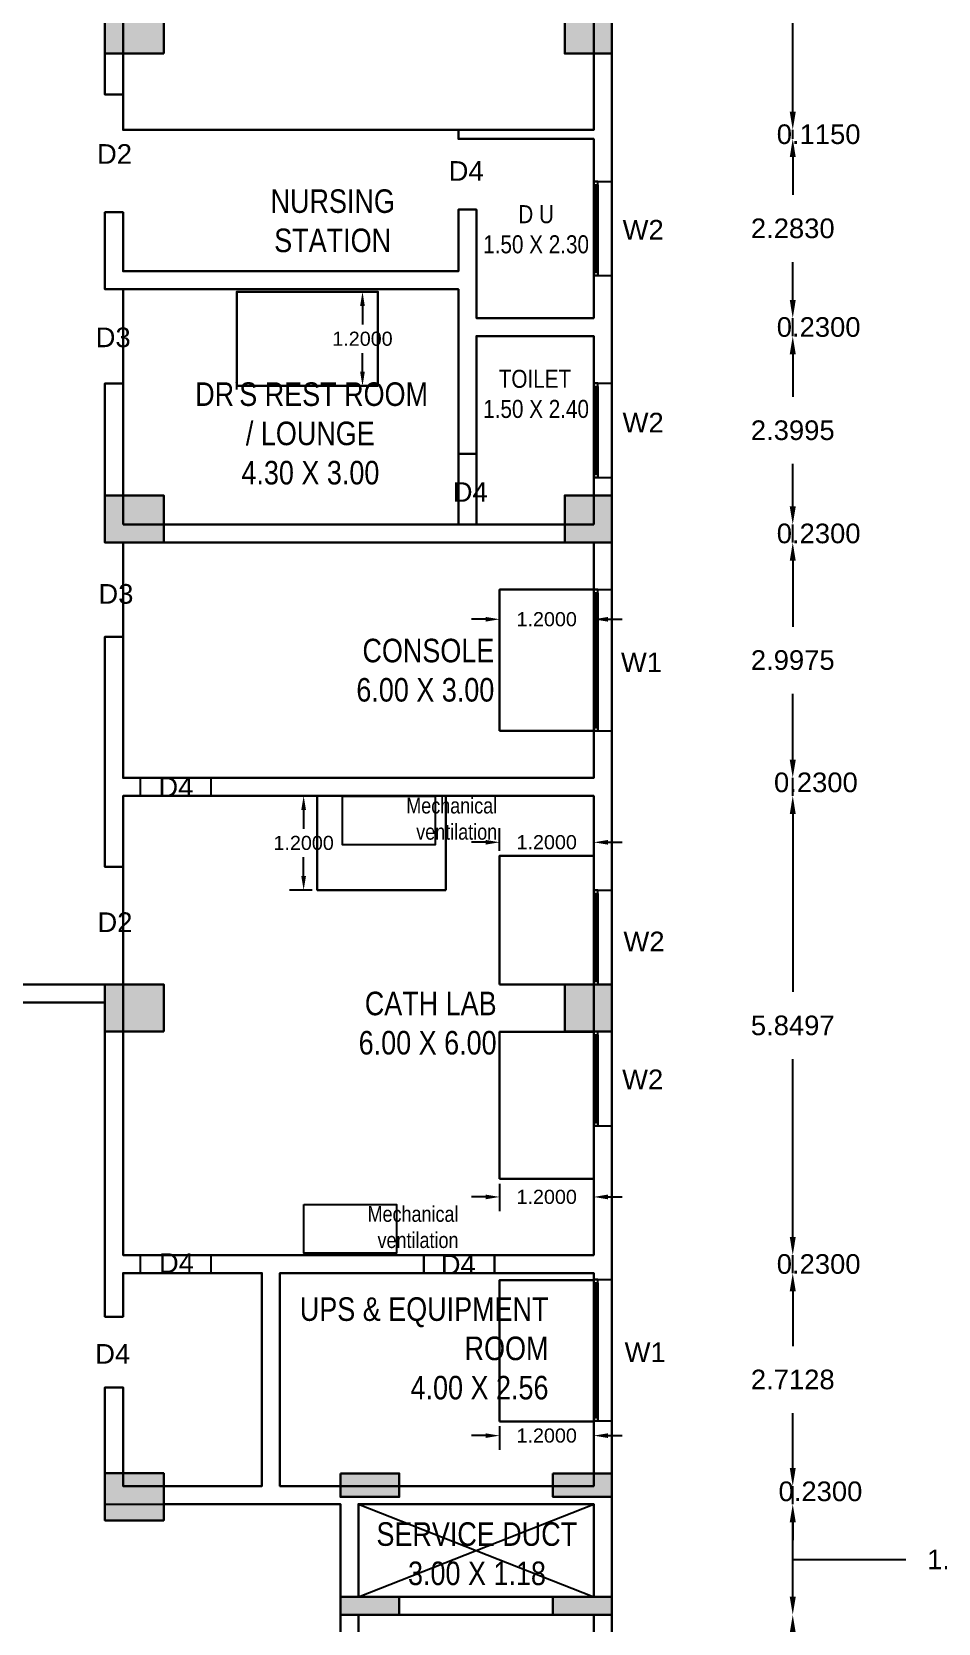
# Model space of a CAD drawing. Header units: metres. Extents: x -38 to 401, y 28 to 287.
# Drawn here: x 255 to 266.55, y 113.98 to 134.26 of the extents above; entities that cross this region are included whole.
import ezdxf

# ---------------------------------------------------------------- set-up
doc = ezdxf.new("R2010")
doc.units = ezdxf.units.M
for name, color, linetype in [('BLK_1_FLR_4_AC_ROOM_8', 117, 'Continuous'), ('BLK_1_FLR_4_AC_ROOM_9', 117, 'Continuous'), ('BLK_1_FLR_4_ACROOM_9_LIGHT_VENTILATION_1', 117, 'Continuous'), ('BLK_1_FLR_4_BLT_UP_AREA_DEDUCT', 1, 'Continuous'), ('BLK_1_FLR_4_CARPET_AREA', 10, 'Continuous'), ('UBEAM', 1, 'Continuous'), ('UHATCH', 8, 'Continuous')]:
    doc.layers.add(name, color=color, linetype=linetype)
for name, color, linetype, lineweight in [('BLK_1_FLR_4_BLT_UP_AREA', 4, 'Continuous', 30), ('BLK_1_FLR_4_LIFT_2', 4, 'Continuous', 30), ('BLK_1_FLR_4_REGULAR_ROOM_10', 4, 'Continuous', 30), ('BLK_1_FLR_4_REGULAR_ROOM_8', 4, 'Continuous', 30), ('BLK_1_FLR_4_REGULAR_ROOM_9', 4, 'Continuous', 30), ('BLK_1_FLR_4_ROOM_10_LIGHT_VENTILATION_1', 7, 'Continuous', 30), ('BLK_1_FLR_4_ROOM_8_LIGHT_VENTILATION_1', 7, 'Continuous', 30), ('BLK_1_FLR_4_ROOM_9_LIGHT_VENTILATION_1', 7, 'Continuous', 30), ('BLK_1_FLR_4_ROOM_9_LIGHT_VENTILATION_2', 7, 'Continuous', 30), ('BLK_1_FLR_4_ROOM_9_LIGHT_VENTILATION_3', 7, 'Continuous', 30), ('BLK_1_FLR_4_WC_BATH', 4, 'Continuous', 30), ('BLK_1_LVL_4_BLDG_FOOT_PRINT', 4, 'Continuous', 30), ('UCOLUMN', 6, 'Continuous', 30)]:
    doc.layers.add(name, color=color, linetype=linetype, lineweight=lineweight)
doc.styles.get("Standard").update_dxf_attribs({"font": 'arial.ttf'})
doc.dimstyles.get("Standard").update_dxf_attribs({"dimtxt": 0.18, "dimasz": 0.18, "dimexe": 0.18, "dimexo": 0.0625, "dimgap": 0.09, "dimtad": 0, "dimtih": 1, "dimtoh": 1, "dimdec": 4, "dimzin": 0, "dimdsep": 46, "dimtxsty": 'Standard', "dimcen": 0.09, "dimadec": 0, "dimazin": 0, "dimtfac": 1, "dimtdec": 4, "dimtofl": 0, "dimtmove": 0, "dimatfit": 3, "dimfxl": 0, "dimtolj": 1, "dimtzin": 0, "dimarcsym": 0})
doc.dimstyles.new('STANDARD$0', dxfattribs={"dimtxt": 7, "dimasz": 3, "dimexe": 3, "dimexo": 1, "dimgap": 1.5, "dimtad": 1, "dimdec": 1, "dimzin": 1, "dimdsep": 46, "dimlunit": 4, "dimtxsty": 'Standard', "dimblk": 'OBLIQUE', "dimcen": 0.09375, "dimdle": 1, "dimclrd": 8, "dimclre": 8, "dimclrt": 7, "dimadec": 1, "dimazin": 0, "dimtfac": 1, "dimtdec": 1, "dimtix": 1, "dimtmove": 2, "dimatfit": 3, "dimldrblk": 'ARCHTICK', "dimfxl": 0, "dimfrac": 2, "dimtolj": 1, "dimtzin": 0, "dimarcsym": 0})

# ---------------------------------------------------------------- blocks, each defined once
blk = doc.blocks.new('230 X 750')
at = {"layer": 'UHATCH', "linetype": 'Continuous'}
h = blk.add_hatch(color=256, dxfattribs=at)
h.dxf.hatch_style = 1
h.paths.add_polyline_path([(750, 0), (750, 230), (0, 230), (0, 0)])
at = {"layer": 'UCOLUMN', "linetype": 'Continuous'}
blk.add_lwpolyline([(0, 230), (0, 0), (750, 0), (750, 230)], close=True, dxfattribs=at)
blk = doc.blocks.new('A$C4CCF6BF3')
at = {"layer": 'UHATCH', "linetype": 'Continuous'}
h = blk.add_hatch(color=256, dxfattribs=at)
h.dxf.hatch_style = 1
h.paths.add_polyline_path([(750, 0), (750, 300), (0, 300), (0, 0)])
at = {"layer": 'UCOLUMN', "linetype": 'Continuous'}
blk.add_lwpolyline([(0, 300), (0, 0), (750, 0), (750, 300)], close=True, dxfattribs=at)
blk = doc.blocks.new('600X600')
at = {"layer": 'UHATCH', "linetype": 'Continuous'}
h = blk.add_hatch(color=256, dxfattribs=at)
h.dxf.hatch_style = 1
h.paths.add_polyline_path([(600, 600), (0, 600), (0, 0), (600, 0)])
at = {"layer": 'UCOLUMN', "linetype": 'Continuous'}
blk.add_lwpolyline([(0, 0), (600, 0), (600, 600), (0, 600)], close=True, dxfattribs=at)
blk = doc.blocks.new('750 x 750')
blk.add_blockref('600X600', (0, 75))
blk = doc.blocks.new('600X750')
at = {"layer": 'UHATCH', "linetype": 'Continuous'}
h = blk.add_hatch(color=256, dxfattribs=at)
h.dxf.hatch_style = 1
h.paths.add_polyline_path([(0, 600), (-750, 600), (-750, 0), (0, 0)])
at = {"layer": 'UCOLUMN', "linetype": 'Continuous'}
blk.add_lwpolyline([(0, 0), (-750, 0), (-750, 600), (0, 600)], close=True, dxfattribs=at)
blk = doc.blocks.new('ASDFSDFSDFDFD')
at = {"layer": 'UBEAM'}
for name, p in [('600X750', (-5710, 21690)), ('600X750', (-5710, 15460)), ('600X750', (-5710, 9230)), ('600X750', (-5710, 3003)), ('A$C4CCF6BF3', (-3460, 3302)), ('A$C4CCF6BF3', (-750, 3302)), ('230 X 750', (-3460, 1798)), ('230 X 750', (-750, 1798))]:
    blk.add_blockref(name, p, dxfattribs=at)
at = {"layer": 'UBEAM', "linetype": 'Continuous', "xscale": -1}
for p in [(0, 21615), (0, 15385), (0, 9155)]:
    blk.add_blockref('750 x 750', p, dxfattribs=at)
blk = doc.blocks.new('*D53')
at = {"color": 0, "lineweight": -2}
for p, q in [((267.319, 150.321), (267.319, 124.304)), ((267.319, 97.431), (267.319, 123.449))]:
    blk.add_line(p, q, dxfattribs=at)
at = {"color": 0}
for points in [[(267.281, 150.321), (267.357, 150.321), (267.319, 150.551)], [(267.281, 97.431), (267.357, 97.431), (267.319, 97.201)]]:
    blk.add_solid(points, dxfattribs=at)
at = {"layer": 'Defpoints', "color": 0}
for p in [(263.891, 150.551), (262.391, 97.201), (267.319, 97.201)]:
    blk.add_point(p, dxfattribs=at)
at = {"color": 0, "lineweight": 25, "insert": (267.319, 123.876), "char_height": 0.25, "attachment_point": 5}
blk.add_mtext('\\A1;53.3500', dxfattribs=at)
blk = doc.blocks.new('*D412')
at = {"color": 0, "lineweight": -2}
for p, q in [((264.697, 112.521), (264.697, 113.861)), ((264.697, 113.191), (265.538, 113.191)), ((265.538, 113.191), (266.138, 113.191))]:
    blk.add_line(p, q, dxfattribs=at)
at = {"color": 0}
for points in [[(264.659, 113.861), (264.735, 113.861), (264.697, 114.091)], [(264.659, 112.521), (264.735, 112.521), (264.697, 112.291)]]:
    blk.add_solid(points, dxfattribs=at)
at = {"layer": 'Defpoints', "color": 0}
for p in [(262.161, 114.091), (264.697, 114.091), (262.161, 112.291)]:
    blk.add_point(p, dxfattribs=at)
at = {"color": 0, "lineweight": 25, "insert": (266.944, 113.191), "char_height": 0.25, "attachment_point": 5}
blk.add_mtext('\\A1;1.8000', dxfattribs=at)
blk = doc.blocks.new('*D413')
at = {"color": 0, "lineweight": -2}
for p, q in [((264.697, 114.321), (264.697, 115.271)), ((264.697, 114.796), (265.538, 114.796)), ((265.538, 114.796), (266.138, 114.796))]:
    blk.add_line(p, q, dxfattribs=at)
at = {"color": 0}
for points in [[(264.659, 115.271), (264.735, 115.271), (264.697, 115.501)], [(264.659, 114.321), (264.735, 114.321), (264.697, 114.091)]]:
    blk.add_solid(points, dxfattribs=at)
at = {"layer": 'Defpoints', "color": 0}
for p in [(262.161, 115.501), (264.697, 115.501), (262.161, 114.091)]:
    blk.add_point(p, dxfattribs=at)
at = {"color": 0, "lineweight": 25, "insert": (266.944, 114.796), "char_height": 0.25, "attachment_point": 5}
blk.add_mtext('\\A1;1.4100', dxfattribs=at)
blk = doc.blocks.new('*D414')
at = {"color": 0, "lineweight": -2}
for p, q in [((264.697, 115.961), (264.697, 116.191)), ((264.697, 115.501), (264.697, 115.731)), ((264.697, 115.271), (264.697, 115.041))]:
    blk.add_line(p, q, dxfattribs=at)
at = {"color": 0}
for points in [[(264.659, 115.961), (264.735, 115.961), (264.697, 115.731)], [(264.659, 115.271), (264.735, 115.271), (264.697, 115.501)]]:
    blk.add_solid(points, dxfattribs=at)
at = {"layer": 'Defpoints', "color": 0}
for p in [(262.161, 115.731), (264.697, 115.731), (262.161, 115.501)]:
    blk.add_point(p, dxfattribs=at)
at = {"color": 0, "lineweight": 25, "insert": (265.05, 115.663), "char_height": 0.25, "attachment_point": 5}
blk.add_mtext('\\A1;0.2300', dxfattribs=at)
blk = doc.blocks.new('*D415')
at = {"color": 0, "lineweight": -2}
for p, q in [((264.697, 118.214), (264.697, 117.516)), ((264.697, 115.961), (264.697, 116.66))]:
    blk.add_line(p, q, dxfattribs=at)
at = {"color": 0}
for points in [[(264.659, 118.214), (264.735, 118.214), (264.697, 118.444)], [(264.659, 115.961), (264.735, 115.961), (264.697, 115.731)]]:
    blk.add_solid(points, dxfattribs=at)
at = {"layer": 'Defpoints', "color": 0}
for p in [(262.161, 118.444), (264.697, 118.444), (262.161, 115.731)]:
    blk.add_point(p, dxfattribs=at)
at = {"color": 0, "lineweight": 25, "insert": (264.697, 117.088), "char_height": 0.25, "attachment_point": 5}
blk.add_mtext('\\A1;2.7128', dxfattribs=at)
blk = doc.blocks.new('*D416')
at = {"color": 0, "lineweight": -2}
for p, q in [((264.697, 118.904), (264.697, 119.134)), ((264.697, 118.444), (264.697, 118.674)), ((264.697, 118.214), (264.697, 117.984))]:
    blk.add_line(p, q, dxfattribs=at)
at = {"color": 0}
for points in [[(264.659, 118.904), (264.735, 118.904), (264.697, 118.674)], [(264.659, 118.214), (264.735, 118.214), (264.697, 118.444)]]:
    blk.add_solid(points, dxfattribs=at)
at = {"layer": 'Defpoints', "color": 0}
for p in [(262.161, 118.674), (264.697, 118.674), (262.161, 118.444)]:
    blk.add_point(p, dxfattribs=at)
at = {"color": 0, "lineweight": 25, "insert": (265.027, 118.559), "char_height": 0.25, "attachment_point": 5}
blk.add_mtext('\\A1;0.2300', dxfattribs=at)
blk = doc.blocks.new('*D417')
at = {"color": 0, "lineweight": -2}
for p, q in [((264.697, 124.294), (264.697, 122.027)), ((264.697, 118.904), (264.697, 121.171))]:
    blk.add_line(p, q, dxfattribs=at)
at = {"color": 0}
for points in [[(264.659, 124.294), (264.735, 124.294), (264.697, 124.524)], [(264.659, 118.904), (264.735, 118.904), (264.697, 118.674)]]:
    blk.add_solid(points, dxfattribs=at)
at = {"layer": 'Defpoints', "color": 0}
for p in [(262.161, 124.524), (264.697, 124.524), (262.161, 118.674)]:
    blk.add_point(p, dxfattribs=at)
at = {"color": 0, "lineweight": 25, "insert": (264.697, 121.599), "char_height": 0.25, "attachment_point": 5}
blk.add_mtext('\\A1;5.8497', dxfattribs=at)
blk = doc.blocks.new('*D418')
at = {"color": 0, "lineweight": -2}
for p, q in [((264.697, 124.984), (264.697, 125.214)), ((264.697, 124.524), (264.697, 124.754)), ((264.697, 124.294), (264.697, 124.064))]:
    blk.add_line(p, q, dxfattribs=at)
at = {"color": 0}
for points in [[(264.659, 124.984), (264.735, 124.984), (264.697, 124.754)], [(264.659, 124.294), (264.735, 124.294), (264.697, 124.524)]]:
    blk.add_solid(points, dxfattribs=at)
at = {"layer": 'Defpoints', "color": 0}
for p in [(262.161, 124.754), (264.697, 124.754), (262.161, 124.524)]:
    blk.add_point(p, dxfattribs=at)
at = {"color": 0, "lineweight": 25, "insert": (264.992, 124.695), "char_height": 0.25, "attachment_point": 5}
blk.add_mtext('\\A1;0.2300', dxfattribs=at)
blk = doc.blocks.new('*D419')
at = {"color": 0, "lineweight": -2}
for p, q in [((264.697, 127.521), (264.697, 126.68)), ((264.697, 124.984), (264.697, 125.825))]:
    blk.add_line(p, q, dxfattribs=at)
at = {"color": 0}
for points in [[(264.659, 127.521), (264.735, 127.521), (264.697, 127.751)], [(264.659, 124.984), (264.735, 124.984), (264.697, 124.754)]]:
    blk.add_solid(points, dxfattribs=at)
at = {"layer": 'Defpoints', "color": 0}
for p in [(262.161, 127.751), (264.697, 127.751), (262.161, 124.754)]:
    blk.add_point(p, dxfattribs=at)
at = {"color": 0, "lineweight": 25, "insert": (264.697, 126.253), "char_height": 0.25, "attachment_point": 5}
blk.add_mtext('\\A1;2.9975', dxfattribs=at)
blk = doc.blocks.new('*D420')
at = {"color": 0, "lineweight": -2}
for p, q in [((264.697, 128.211), (264.697, 128.441)), ((264.697, 127.751), (264.697, 127.981)), ((264.697, 127.521), (264.697, 127.291))]:
    blk.add_line(p, q, dxfattribs=at)
at = {"color": 0}
for points in [[(264.659, 128.211), (264.735, 128.211), (264.697, 127.981)], [(264.659, 127.521), (264.735, 127.521), (264.697, 127.751)]]:
    blk.add_solid(points, dxfattribs=at)
at = {"layer": 'Defpoints', "color": 0}
for p in [(262.161, 127.981), (264.697, 127.981), (262.161, 127.751)]:
    blk.add_point(p, dxfattribs=at)
at = {"color": 0, "lineweight": 25, "insert": (265.027, 127.866), "char_height": 0.25, "attachment_point": 5}
blk.add_mtext('\\A1;0.2300', dxfattribs=at)
blk = doc.blocks.new('*D421')
at = {"color": 0, "lineweight": -2}
for p, q in [((264.697, 130.151), (264.697, 129.609)), ((264.697, 128.211), (264.697, 128.754))]:
    blk.add_line(p, q, dxfattribs=at)
at = {"color": 0}
for points in [[(264.659, 130.151), (264.735, 130.151), (264.697, 130.381)], [(264.659, 128.211), (264.735, 128.211), (264.697, 127.981)]]:
    blk.add_solid(points, dxfattribs=at)
at = {"layer": 'Defpoints', "color": 0}
for p in [(262.161, 130.381), (264.697, 130.381), (262.161, 127.981)]:
    blk.add_point(p, dxfattribs=at)
at = {"color": 0, "lineweight": 25, "insert": (264.697, 129.181), "char_height": 0.25, "attachment_point": 5}
blk.add_mtext('\\A1;2.3995', dxfattribs=at)
blk = doc.blocks.new('*D422')
at = {"color": 0, "lineweight": -2}
for p, q in [((264.697, 130.841), (264.697, 131.071)), ((264.697, 130.381), (264.697, 130.611)), ((264.697, 130.151), (264.697, 129.921))]:
    blk.add_line(p, q, dxfattribs=at)
at = {"color": 0}
for points in [[(264.659, 130.841), (264.735, 130.841), (264.697, 130.611)], [(264.659, 130.151), (264.735, 130.151), (264.697, 130.381)]]:
    blk.add_solid(points, dxfattribs=at)
at = {"layer": 'Defpoints', "color": 0}
for p in [(262.161, 130.611), (264.697, 130.611), (262.161, 130.381)]:
    blk.add_point(p, dxfattribs=at)
at = {"color": 0, "lineweight": 25, "insert": (265.027, 130.496), "char_height": 0.25, "attachment_point": 5}
blk.add_mtext('\\A1;0.2300', dxfattribs=at)
blk = doc.blocks.new('*D423')
at = {"color": 0, "lineweight": -2}
for p, q in [((264.697, 132.664), (264.697, 132.18)), ((264.697, 130.841), (264.697, 131.325))]:
    blk.add_line(p, q, dxfattribs=at)
at = {"color": 0}
for points in [[(264.659, 132.664), (264.735, 132.664), (264.697, 132.894)], [(264.659, 130.841), (264.735, 130.841), (264.697, 130.611)]]:
    blk.add_solid(points, dxfattribs=at)
at = {"layer": 'Defpoints', "color": 0}
for p in [(262.161, 132.894), (264.697, 132.894), (262.161, 130.611)]:
    blk.add_point(p, dxfattribs=at)
at = {"color": 0, "lineweight": 25, "insert": (264.697, 131.753), "char_height": 0.25, "attachment_point": 5}
blk.add_mtext('\\A1;2.2830', dxfattribs=at)
blk = doc.blocks.new('*D424')
at = {"color": 0, "lineweight": -2}
for p, q in [((264.697, 133.239), (264.697, 133.469)), ((264.697, 132.894), (264.697, 133.009)), ((264.697, 132.664), (264.697, 132.434))]:
    blk.add_line(p, q, dxfattribs=at)
at = {"color": 0}
for points in [[(264.659, 133.239), (264.735, 133.239), (264.697, 133.009)], [(264.659, 132.664), (264.735, 132.664), (264.697, 132.894)]]:
    blk.add_solid(points, dxfattribs=at)
at = {"layer": 'Defpoints', "color": 0}
for p in [(262.161, 133.009), (264.697, 133.009), (262.161, 132.894)]:
    blk.add_point(p, dxfattribs=at)
at = {"color": 0, "lineweight": 25, "insert": (265.027, 132.952), "char_height": 0.25, "attachment_point": 5}
blk.add_mtext('\\A1;0.1150', dxfattribs=at)
blk = doc.blocks.new('*D425')
at = {"color": 0, "lineweight": -2}
for p, q in [((264.697, 140.351), (264.697, 137.223)), ((264.697, 133.239), (264.697, 136.368))]:
    blk.add_line(p, q, dxfattribs=at)
at = {"color": 0}
for points in [[(264.659, 140.351), (264.735, 140.351), (264.697, 140.581)], [(264.659, 133.239), (264.735, 133.239), (264.697, 133.009)]]:
    blk.add_solid(points, dxfattribs=at)
at = {"layer": 'Defpoints', "color": 0}
for p in [(262.161, 140.581), (264.697, 140.581), (262.161, 133.009)]:
    blk.add_point(p, dxfattribs=at)
at = {"color": 0, "lineweight": 25, "insert": (264.697, 136.795), "char_height": 0.25, "attachment_point": 5}
blk.add_mtext('\\A1;7.5725', dxfattribs=at)
blk = doc.blocks.new('*D1001')
at = {"layer": 'BLK_1_FLR_4_ROOM_8_LIGHT_VENTILATION_1', "color": 0, "lineweight": -2}
for p, q in [((260.781, 116.374), (260.601, 116.374)), ((260.961, 116.493), (260.961, 116.194)), ((262.161, 116.493), (262.161, 116.194)), ((262.341, 116.374), (262.521, 116.374))]:
    blk.add_line(p, q, dxfattribs=at)
at = {"layer": 'BLK_1_FLR_4_ROOM_8_LIGHT_VENTILATION_1', "color": 0}
for points in [[(260.781, 116.404), (260.781, 116.344), (260.961, 116.374)], [(262.341, 116.404), (262.341, 116.344), (262.161, 116.374)]]:
    blk.add_solid(points, dxfattribs=at)
at = {"layer": 'Defpoints', "color": 0}
for p in [(260.961, 116.556), (262.161, 116.556), (262.161, 116.374)]:
    blk.add_point(p, dxfattribs=at)
at = {"layer": 'BLK_1_FLR_4_ROOM_8_LIGHT_VENTILATION_1', "color": 0, "lineweight": 30, "insert": (261.561, 116.374), "char_height": 0.18, "attachment_point": 5}
blk.add_mtext('\\A1;1.2000', dxfattribs=at)
blk = doc.blocks.new('*D1002')
at = {"layer": 'BLK_1_FLR_4_ROOM_9_LIGHT_VENTILATION_1', "color": 0, "lineweight": -2}
for p, q in [((260.781, 119.415), (260.601, 119.415)), ((260.961, 119.584), (260.961, 119.235)), ((262.161, 119.584), (262.161, 119.235)), ((262.341, 119.415), (262.521, 119.415))]:
    blk.add_line(p, q, dxfattribs=at)
at = {"layer": 'BLK_1_FLR_4_ROOM_9_LIGHT_VENTILATION_1', "color": 0}
for points in [[(260.781, 119.445), (260.781, 119.385), (260.961, 119.415)], [(262.341, 119.445), (262.341, 119.385), (262.161, 119.415)]]:
    blk.add_solid(points, dxfattribs=at)
at = {"layer": 'Defpoints', "color": 0}
for p in [(260.961, 119.647), (262.161, 119.647), (262.161, 119.415)]:
    blk.add_point(p, dxfattribs=at)
at = {"layer": 'BLK_1_FLR_4_ROOM_9_LIGHT_VENTILATION_1', "color": 0, "lineweight": 30, "insert": (261.561, 119.415), "char_height": 0.18, "attachment_point": 5}
blk.add_mtext('\\A1;1.2000', dxfattribs=at)
blk = doc.blocks.new('*D1003')
at = {"layer": 'BLK_1_FLR_4_ROOM_9_LIGHT_VENTILATION_2', "color": 0, "lineweight": -2}
for p, q in [((260.961, 123.823), (260.961, 124.113)), ((262.161, 123.823), (262.161, 124.113)), ((260.781, 123.933), (260.601, 123.933)), ((262.341, 123.933), (262.521, 123.933))]:
    blk.add_line(p, q, dxfattribs=at)
at = {"layer": 'BLK_1_FLR_4_ROOM_9_LIGHT_VENTILATION_2', "color": 0}
for points in [[(260.781, 123.963), (260.781, 123.903), (260.961, 123.933)], [(262.341, 123.963), (262.341, 123.903), (262.161, 123.933)]]:
    blk.add_solid(points, dxfattribs=at)
at = {"layer": 'Defpoints', "color": 0}
for p in [(262.161, 123.933), (260.961, 123.761), (262.161, 123.761)]:
    blk.add_point(p, dxfattribs=at)
at = {"layer": 'BLK_1_FLR_4_ROOM_9_LIGHT_VENTILATION_2', "color": 0, "lineweight": 30, "insert": (261.561, 123.933), "char_height": 0.18, "attachment_point": 5}
blk.add_mtext('\\A1;1.2000', dxfattribs=at)
blk = doc.blocks.new('*D1004')
at = {"layer": 'BLK_1_FLR_4_ROOM_10_LIGHT_VENTILATION_1', "color": 0, "lineweight": -2}
for p, q in [((260.961, 127.09), (260.961, 126.594)), ((262.161, 127.09), (262.161, 126.594)), ((260.781, 126.774), (260.601, 126.774)), ((262.341, 126.774), (262.521, 126.774))]:
    blk.add_line(p, q, dxfattribs=at)
at = {"layer": 'BLK_1_FLR_4_ROOM_10_LIGHT_VENTILATION_1', "color": 0}
for points in [[(260.781, 126.804), (260.781, 126.744), (260.961, 126.774)], [(262.341, 126.804), (262.341, 126.744), (262.161, 126.774)]]:
    blk.add_solid(points, dxfattribs=at)
at = {"layer": 'Defpoints', "color": 0}
for p in [(260.961, 127.153), (262.161, 127.153), (262.161, 126.774)]:
    blk.add_point(p, dxfattribs=at)
at = {"layer": 'BLK_1_FLR_4_ROOM_10_LIGHT_VENTILATION_1', "color": 0, "lineweight": 30, "insert": (261.561, 126.774), "char_height": 0.18, "attachment_point": 5}
blk.add_mtext('\\A1;1.2000', dxfattribs=at)
blk = doc.blocks.new('*D1005')
at = {"layer": 'BLK_1_FLR_4_ACROOM_9_LIGHT_VENTILATION_1', "color": 0, "lineweight": -2}
for p, q in [((259.348, 130.947), (259.033, 130.947)), ((259.213, 130.767), (259.213, 130.529)), ((259.213, 129.927), (259.213, 130.165)), ((259.348, 129.747), (259.033, 129.747))]:
    blk.add_line(p, q, dxfattribs=at)
at = {"layer": 'BLK_1_FLR_4_ACROOM_9_LIGHT_VENTILATION_1', "color": 0}
for points in [[(259.183, 130.767), (259.243, 130.767), (259.213, 130.947)], [(259.183, 129.927), (259.243, 129.927), (259.213, 129.747)]]:
    blk.add_solid(points, dxfattribs=at)
at = {"layer": 'Defpoints', "color": 0}
for p in [(259.411, 130.947), (259.213, 129.747), (259.411, 129.747)]:
    blk.add_point(p, dxfattribs=at)
at = {"layer": 'BLK_1_FLR_4_ACROOM_9_LIGHT_VENTILATION_1', "color": 0, "lineweight": 30, "insert": (259.213, 130.347), "char_height": 0.18, "attachment_point": 5}
blk.add_mtext('\\A1;1.2000', dxfattribs=at)
blk = doc.blocks.new('*D1095')
at = {"layer": 'BLK_1_FLR_4_ROOM_9_LIGHT_VENTILATION_3', "color": 0, "lineweight": -2}
for p, q in [((258.573, 124.524), (258.283, 124.524)), ((258.463, 124.344), (258.463, 124.106)), ((258.463, 123.504), (258.463, 123.742)), ((258.573, 123.324), (258.283, 123.324))]:
    blk.add_line(p, q, dxfattribs=at)
at = {"layer": 'BLK_1_FLR_4_ROOM_9_LIGHT_VENTILATION_3', "color": 0}
for points in [[(258.433, 124.344), (258.493, 124.344), (258.463, 124.524)], [(258.433, 123.504), (258.493, 123.504), (258.463, 123.324)]]:
    blk.add_solid(points, dxfattribs=at)
at = {"layer": 'Defpoints', "color": 0}
for p in [(258.463, 124.524), (258.635, 124.524), (258.635, 123.324)]:
    blk.add_point(p, dxfattribs=at)
at = {"layer": 'BLK_1_FLR_4_ROOM_9_LIGHT_VENTILATION_3', "color": 0, "lineweight": 30, "insert": (258.463, 123.924), "char_height": 0.18, "attachment_point": 5}
blk.add_mtext('\\A1;1.2000', dxfattribs=at)

msp = doc.modelspace()

# ---------------------------------------------------------------- linework, layer by layer
at = {"color": 7, "lineweight": 25}
for p, q in [((255.93089, 140.58148), (255.93089, 133.45901)), ((256.16089, 133.45901), (256.16089, 140.58148)), ((262.16089, 135.07548), (262.16089, 133.00901)), ((262.39089, 135.07548), (262.39089, 132.35251)), ((255.93089, 133.45901), (256.16089, 133.45901)), ((262.16089, 133.00901), (260.43589, 133.00901)), ((260.43589, 133.00901), (260.43589, 132.89401)), ((260.43589, 132.89401), (262.16089, 132.89401)), ((262.16089, 132.89401), (262.16089, 132.35251)), ((262.16089, 131.16856), (262.16088, 132.30992)), ((262.16089, 132.35251), (262.39089, 132.35251)), ((262.18144, 131.1951), (262.18143, 132.30992)), ((262.18996, 131.1951), (262.18995, 132.30992)), ((262.21199, 132.30992), (262.212, 131.16856)), ((262.39088, 131.15251), (262.39088, 132.35251)), ((260.66589, 131.99401), (260.43588, 131.99401)), ((260.43588, 131.99401), (260.43589, 131.20901)), ((260.66589, 130.61101), (260.66589, 131.99401)), ((256.16089, 131.95901), (255.93089, 131.95901)), ((255.93089, 131.95901), (255.93089, 130.97901)), ((256.16089, 131.20901), (256.16089, 131.95901)), ((260.43589, 131.20901), (256.16089, 131.20901)), ((255.93089, 130.97901), (260.43589, 130.97901)), ((260.43589, 130.97901), (260.43589, 128.88148)), ((262.16089, 131.15251), (262.16089, 130.61101)), ((262.16089, 131.15251), (262.39089, 131.15251)), ((262.39089, 131.15251), (262.39089, 129.78124)), ((262.16089, 130.61101), (260.66589, 130.61101)), ((260.66589, 128.88148), (260.66589, 130.38101)), ((260.66589, 130.38101), (262.16089, 130.38101)), ((262.16089, 130.38101), (262.16089, 129.78124)), ((255.93089, 129.77901), (255.93089, 127.75148)), ((256.16089, 129.77901), (255.93089, 129.77901)), ((256.16089, 127.98148), (256.16089, 129.77901)), ((262.16089, 129.78124), (262.39089, 129.78124)), ((262.39088, 128.58124), (262.39088, 129.78124)), ((262.16089, 128.5973), (262.16088, 129.73865)), ((262.18144, 128.62384), (262.18143, 129.73865)), ((262.18996, 128.62384), (262.18995, 129.73865)), ((262.21199, 129.73865), (262.212, 128.5973)), ((260.43589, 128.88148), (260.66589, 128.88148)), ((262.16089, 128.58124), (262.16089, 127.98148)), ((262.16089, 128.58124), (262.39089, 128.58124)), ((262.39089, 128.58124), (262.39089, 127.15273)), ((262.16089, 127.98148), (256.16089, 127.98148)), ((255.93089, 127.75148), (262.16089, 127.75148)), ((262.16089, 127.75148), (262.16089, 127.15273)), ((262.16089, 127.15273), (262.39089, 127.15273)), ((262.39089, 125.35273), (262.39088, 127.15273)), ((262.1609, 125.36878), (262.16088, 127.11014)), ((262.18145, 125.39532), (262.18143, 127.11014)), ((262.18997, 125.39532), (262.18995, 127.11014)), ((262.21199, 127.11014), (262.212, 125.36878)), ((262.16089, 125.35273), (262.16089, 124.75398)), ((262.16089, 125.35273), (262.39089, 125.35273)), ((262.39089, 125.35273), (262.39089, 123.32148)), ((262.16089, 124.75398), (257.28089, 124.75398)), ((257.28089, 124.75398), (257.28089, 124.52398)), ((257.28089, 124.52398), (262.16089, 124.52398)), ((262.16089, 124.52398), (262.16089, 123.32148)), ((262.16089, 122.13753), (262.16088, 123.27889)), ((262.16089, 123.32148), (262.39089, 123.32148)), ((262.18144, 122.16407), (262.18143, 123.27889)), ((262.18996, 122.16407), (262.18995, 123.27889)), ((262.21199, 123.27889), (262.212, 122.13753)), ((262.39088, 122.12148), (262.39088, 123.32148)), ((249.40089, 122.12148), (255.93089, 122.12148)), ((255.93089, 122.12148), (256.16089, 122.12148)), ((256.16089, 122.12148), (256.16089, 118.67428)), ((262.16089, 122.12148), (262.16089, 121.52148)), ((262.16089, 122.12148), (262.39089, 122.12148)), ((262.39089, 122.12148), (262.39089, 121.52148)), ((255.93089, 121.89148), (249.40089, 121.89148)), ((255.93089, 117.88768), (255.93089, 121.89148)), ((262.16089, 120.33753), (262.16088, 121.47889)), ((262.16089, 121.52148), (262.39089, 121.52148)), ((262.18144, 120.36407), (262.18143, 121.47889)), ((262.18996, 120.36407), (262.18995, 121.47889)), ((262.21199, 121.47889), (262.212, 120.33753)), ((262.39088, 120.32148), (262.39088, 121.52148)), ((262.16089, 120.32148), (262.16089, 118.67428)), ((262.16089, 120.32148), (262.39089, 120.32148)), ((262.39089, 120.32148), (262.39089, 118.36265)), ((256.16089, 118.67428), (256.38089, 118.67428)), ((256.38089, 118.67428), (256.38089, 118.44428)), ((259.99367, 118.67428), (257.28089, 118.67428)), ((257.28089, 118.67428), (257.28089, 118.44428)), ((259.99367, 118.44428), (259.99367, 118.67428)), ((262.16089, 118.67428), (260.89367, 118.67428)), ((260.89367, 118.67428), (260.89367, 118.44428)), ((256.16089, 118.44428), (256.16089, 117.88768)), ((256.38089, 118.44428), (256.16089, 118.44428)), ((257.28089, 118.44428), (257.93046, 118.44428)), ((257.93046, 118.44428), (257.93046, 115.73148)), ((258.16046, 115.73148), (258.16046, 118.44428)), ((258.16046, 118.44428), (259.99367, 118.44428)), ((260.89367, 118.44428), (262.16089, 118.44428)), ((262.16089, 118.44428), (262.16089, 118.36265)), ((262.16088, 118.36265), (262.39088, 118.36265)), ((262.16089, 116.5787), (262.16088, 118.32006)), ((262.18144, 116.60524), (262.18143, 118.32006)), ((262.18996, 116.60524), (262.18995, 118.32006)), ((262.21199, 118.32006), (262.212, 116.5787)), ((262.39088, 116.56265), (262.39088, 118.36265)), ((256.16089, 117.88768), (255.93089, 117.88768)), ((256.16089, 116.98768), (255.93089, 116.98768)), ((255.93089, 116.98768), (255.93089, 115.50148)), ((256.16089, 115.73148), (256.16089, 116.98768)), ((262.16089, 116.56265), (262.16089, 115.73148)), ((262.16089, 116.56265), (262.39088, 116.56265)), ((262.39089, 116.56265), (262.39089, 108.35631)), ((257.93046, 115.73148), (256.16089, 115.73148)), ((262.16089, 115.73148), (258.16046, 115.73148)), ((255.93089, 115.50148), (258.93089, 115.50148)), ((258.93089, 115.50148), (258.93089, 113.64148)), ((259.16089, 115.50148), (262.16089, 114.32148)), ((259.16089, 114.32148), (262.16089, 115.50148)), ((259.16089, 113.64148), (259.16089, 114.09148)), ((259.16089, 114.09148), (262.16089, 114.09148)), ((262.16089, 114.09148), (262.16089, 112.29148))]:
    msp.add_line(p, q, dxfattribs=at)
for points in [[(262.16088, 132.30992), (262.21199, 132.30992), (262.21199, 132.35251), (262.16088, 132.35251)], [(262.16089, 131.1951), (262.212, 131.1951), (262.212, 131.15251), (262.16089, 131.15251)], [(262.16088, 129.73865), (262.21199, 129.73865), (262.21199, 129.78124), (262.16088, 129.78124)], [(262.16089, 128.62384), (262.212, 128.62384), (262.212, 128.58124), (262.16089, 128.58124)], [(262.16088, 127.11014), (262.21199, 127.11014), (262.21199, 127.15273), (262.16088, 127.15273)], [(255.93089, 126.55148), (256.16089, 126.55148), (256.16089, 124.75398), (256.38089, 124.75398), (256.38089, 124.52398), (256.16089, 124.52398), (256.16089, 123.62148), (255.93089, 123.62148)], [(262.1609, 125.39532), (262.212, 125.39532), (262.212, 125.35273), (262.1609, 125.35273)], [(258.95978, 124.52281), (260.13921, 124.52281), (260.13921, 123.90139), (258.95978, 123.90139)], [(262.16088, 123.27889), (262.21199, 123.27889), (262.21199, 123.32148), (262.16088, 123.32148)], [(262.16089, 122.16407), (262.212, 122.16407), (262.212, 122.12148), (262.16089, 122.12148)], [(262.16088, 121.47889), (262.21199, 121.47889), (262.21199, 121.52148), (262.16088, 121.52148)], [(262.16089, 120.36407), (262.212, 120.36407), (262.212, 120.32148), (262.16089, 120.32148)], [(258.46657, 119.32076), (259.646, 119.32076), (259.646, 118.69934), (258.46657, 118.69934)], [(262.16088, 118.32006), (262.21199, 118.32006), (262.21199, 118.36265), (262.16088, 118.36265)], [(262.16089, 116.60524), (262.212, 116.60524), (262.212, 116.56265), (262.16089, 116.56265)], [(259.16089, 114.32148), (262.16089, 114.32148), (262.16089, 115.50148), (259.16089, 115.50148)]]:
    msp.add_lwpolyline(points, close=True, dxfattribs=at)
at = {"layer": 'BLK_1_FLR_4_AC_ROOM_8', "color": 2, "lineweight": 30}
msp.add_lwpolyline([(262.16089, 133.00901), (256.16089, 133.00901), (256.16089, 140.58148), (262.16089, 140.58148)], close=True, dxfattribs=at)
at = {"layer": 'BLK_1_FLR_4_AC_ROOM_9', "color": 2, "lineweight": 30}
msp.add_lwpolyline([(256.16089, 127.98148), (260.43589, 127.98148), (260.43589, 130.97901), (256.16089, 130.97901)], close=True, dxfattribs=at)
at = {"layer": 'BLK_1_FLR_4_ACROOM_9_LIGHT_VENTILATION_1', "color": 2, "lineweight": 30}
msp.add_lwpolyline([(259.41072, 129.74681), (257.61072, 129.74681), (257.61072, 130.94681), (259.41072, 130.94681)], close=True, dxfattribs=at)
at = {"layer": 'BLK_1_FLR_4_BLT_UP_AREA', "color": 12, "lineweight": 30}
msp.add_lwpolyline([(240.84087, 97.20137), (240.84089, 150.54866), (263.89089, 150.5543), (263.89089, 140.58148), (262.39089, 140.58148), (262.39087, 97.20137)], close=True, dxfattribs=at)
at = {"layer": 'BLK_1_FLR_4_BLT_UP_AREA_DEDUCT', "color": 12, "lineweight": 30}
msp.add_lwpolyline([(259.16089, 114.32148), (262.16089, 114.32148), (262.16089, 115.50148), (259.16089, 115.50148)], close=True, dxfattribs=at)
at = {"layer": 'BLK_1_FLR_4_CARPET_AREA', "color": 15, "linetype": 'Continuous', "lineweight": 30}
for points in [[(262.16089, 140.58148), (262.16089, 133.00901), (260.43589, 133.00901), (260.43589, 132.89401), (262.16089, 132.89401), (262.16089, 130.61101), (260.66589, 130.61101), (260.66589, 131.99401), (260.43588, 131.99401), (260.43589, 131.20901), (256.16089, 131.20901), (256.16089, 131.95901), (255.93089, 131.95901), (255.93089, 130.97901), (260.43589, 130.97901), (260.43589, 128.88148), (260.66589, 128.88148), (260.66589, 130.38101), (262.16089, 130.38101), (262.16089, 128.35148), (261.79089, 128.35148), (261.79089, 127.98148), (256.68089, 127.98148), (256.68089, 128.35148), (256.16089, 128.35148), (256.16089, 129.77901), (255.93089, 129.77901), (255.93089, 127.75148), (262.16089, 127.75148), (262.16089, 124.75398), (256.16089, 124.75398), (256.16089, 126.55148), (255.93089, 126.55148), (255.93089, 123.62148), (256.16089, 123.62148), (256.16089, 124.52398), (262.16089, 124.52398), (262.16089, 118.67428), (260.89367, 118.67428), (260.89367, 118.44428), (262.16089, 118.44428), (262.16089, 115.73148), (258.16046, 115.73148), (258.16046, 118.44428), (259.99367, 118.44428), (259.99367, 118.67428), (256.16089, 118.67428), (256.16089, 122.12148), (249.40089, 122.12148)], [(255.93089, 140.58148), (255.93089, 133.45901), (256.16089, 133.45901), (256.16089, 140.58148)], [(249.40089, 121.89148), (255.93089, 121.89148), (255.93089, 117.88768), (256.16089, 117.88768), (256.16089, 118.44428), (257.93046, 118.44428), (257.93046, 115.73148), (256.16089, 115.73148), (256.16089, 116.98768), (255.93089, 116.98768), (255.93089, 115.29398), (256.68089, 115.29398), (256.68089, 115.50148), (258.93089, 115.50148), (258.93089, 109.66148)]]:
    msp.add_lwpolyline(points, dxfattribs=at)
at = {"layer": 'BLK_1_FLR_4_LIFT_2', "color": 30, "lineweight": 30}
msp.add_lwpolyline([(259.16089, 112.29148), (262.16089, 112.29148), (262.16089, 114.09148), (259.16089, 114.09148)], close=True, dxfattribs=at)
at = {"layer": 'BLK_1_FLR_4_REGULAR_ROOM_10', "color": 2, "lineweight": 30}
msp.add_lwpolyline([(256.16089, 124.75398), (262.16089, 124.75398), (262.16089, 127.75148), (256.16089, 127.75148)], close=True, dxfattribs=at)
at = {"layer": 'BLK_1_FLR_4_REGULAR_ROOM_8', "color": 2, "lineweight": 30}
msp.add_lwpolyline([(258.16046, 115.73148), (262.16089, 115.73148), (262.16089, 118.44428), (258.16046, 118.44428)], close=True, dxfattribs=at)
at = {"layer": 'BLK_1_FLR_4_REGULAR_ROOM_9', "color": 2, "lineweight": 30}
msp.add_lwpolyline([(262.16089, 118.67428), (256.16089, 118.67428), (256.16089, 124.52398), (262.16089, 124.52398)], close=True, dxfattribs=at)
at = {"layer": 'BLK_1_FLR_4_ROOM_10_LIGHT_VENTILATION_1', "color": 2, "lineweight": 30}
msp.add_lwpolyline([(260.96089, 125.35273), (260.96089, 127.15273), (262.16089, 127.15273), (262.16089, 125.35273)], close=True, dxfattribs=at)
at = {"layer": 'BLK_1_FLR_4_ROOM_8_LIGHT_VENTILATION_1', "color": 2, "lineweight": 30}
msp.add_lwpolyline([(260.96089, 116.55577), (260.96089, 118.35577), (262.16089, 118.35577), (262.16089, 116.55577)], close=True, dxfattribs=at)
at = {"layer": 'BLK_1_FLR_4_ROOM_9_LIGHT_VENTILATION_1', "color": 2, "lineweight": 30}
msp.add_lwpolyline([(260.96089, 119.6466), (260.96089, 121.51725), (262.16089, 121.51725), (262.16089, 119.6466)], close=True, dxfattribs=at)
at = {"layer": 'BLK_1_FLR_4_ROOM_9_LIGHT_VENTILATION_2', "color": 2, "lineweight": 30}
msp.add_lwpolyline([(260.96089, 122.12148), (260.96089, 123.76081), (262.16089, 123.76081), (262.16089, 122.12148)], close=True, dxfattribs=at)
at = {"layer": 'BLK_1_FLR_4_ROOM_9_LIGHT_VENTILATION_3', "color": 2, "lineweight": 30}
msp.add_lwpolyline([(260.27478, 123.32398), (258.63545, 123.32398), (258.63545, 124.52398), (260.27478, 124.52398)], close=True, dxfattribs=at)
at = {"layer": 'BLK_1_FLR_4_WC_BATH', "color": 3, "linetype": 'Continuous', "lineweight": 30}
msp.add_lwpolyline([(262.16089, 127.98148), (260.66589, 127.98148), (260.66589, 130.38101), (262.16089, 130.38101)], close=True, dxfattribs=at)
at = {"layer": 'BLK_1_LVL_4_BLDG_FOOT_PRINT', "color": 1}
msp.add_lwpolyline([(240.84087, 97.20148), (240.84087, 150.54585), (263.89087, 150.55148), (263.89087, 140.58148), (262.39087, 140.58148), (262.39087, 97.20148)], close=True, dxfattribs=at)

# ---------------------------------------------------------------- block references
at = {"color": 7, "lineweight": 25, "xscale": 0.001, "yscale": 0.001, "zscale": 0.001}
msp.add_blockref('ASDFSDFSDFDFD', (262.39089, 112.29148), dxfattribs=at)
msp.add_blockref('ASDFSDFSDFDFD', (262.39089, 112.29148), dxfattribs=at)

# ---------------------------------------------------------------- texts
at = {"color": 7, "lineweight": 25, "char_height": 0.25, "attachment_point": 1}
for s, insert in [('D2', (255.82893, 132.82718)), ('D4', (260.31097, 132.61058)), ('W2', (262.5284, 131.86176)), ('D3', (255.81197, 130.49075)), ('W2', (262.5284, 129.40476)), ('D4', (260.3635, 128.52075)), ('D3', (255.84697, 127.22275)), ('W1', (262.50693, 126.35076)), ('D4', (256.6115, 124.76275)), ('D2', (255.83484, 123.04004)), ('W2', (262.5394, 122.79476)), ('W2', (262.5224, 121.03776)), ('D4', (256.61847, 118.69836)), ('D4', (260.21043, 118.67844)), ('D4', (255.80597, 117.54075)), ('W1', (262.55393, 117.56176))]:
    msp.add_mtext_dynamic_manual_height_columns(s, width=331.5310086, gutter_width=1000, heights=[0], dxfattribs=dict(at, insert=insert))
at = {"color": 7, "lineweight": 25}
for s, insert, char_height, width, attachment_point in [('{\\fArial Narrow|b0|i0|c0|p34;\\W7.7674; \\W1;NURSING \\P{\\W8.25241; }STATION}', (257.29951, 132.25147), 0.3, 3.0224593, 1), ('{\\fArial Narrow|b0|i0|c0|p34;\\W8.05914;  \\W1;D U\\P\\W5.00668;  \\W1;1.50 X 2.30}', (260.01837, 131.43329), 0.23, 2.774038, 7), ('{\\fArial Narrow|b0|i0|c0|p34;\\W6.35679;  \\W1;TOILET\\P\\W5.00668;  \\W1;1.50 X 2.40}', (260.01837, 129.3361), 0.23, 2.774038, 7), ("{\\fArial Narrow|b0|i0|c0|p34;\\W0.55541; \\W1;DR'S REST ROOM \\P{\\W7.316649; }/ LOUNGE\\P{\\W6.723502; }4.30 X 3.00}", (257.02755, 129.79235), 0.3, 3.0224593, 1), ('{\\fArial Narrow|b0|i0|c0|p34;CONSOLE\\P6.00 X 3.00}', (260.89299, 126.52593), 0.3, 3.0224593, 3), ('{\\fArial Narrow|b0|i0|c0|p34;Mechanical\\Pventilation}', (260.92982, 123.96366), 0.2, 2.774038, 9), ('{\\fArial Narrow|b0|i0|c0|p34;CATH LAB\\P6.00 X 6.00}', (260.92262, 122.02961), 0.3, 3.0224593, 3), ('{\\fArial Narrow|b0|i0|c0|p34;Mechanical\\Pventilation}', (260.43661, 118.76162), 0.2, 2.774038, 9), ('{\\fArial Narrow|b0|i0|c0|p34;UPS & EQUIPMENT \\PROOM\\P4.00 X 2.56}', (261.58375, 118.13602), 0.3, 3.0224593, 3), ('{\\fArial Narrow|b0|i0|c0|p34;SERVICE DUCT\\P{\\W4.20824; }3.00 X 1.18}', (259.39125, 115.27012), 0.3, 2.5333213, 1)]:
    msp.add_mtext(s, dxfattribs=dict(at, insert=insert, char_height=char_height, width=width, attachment_point=attachment_point))

# ---------------------------------------------------------------- dimensions: what is measured, and where the dimension line sits
at = {"lineweight": 25}
for base, p1, p2, override, picture, middle in [((267.31893, 97.20148), (263.89089, 150.55148), (262.39089, 97.20148), {"dimscale": 1, "dimtxt": 0.25, "dimasz": 0.23, "dimgap": 0.3, "dimpost": '\\X', "dimse1": 1, "dimse2": 1, "dimfxl": 25.4}, '*D53', (267.31893, 123.87648)), ((264.69714, 140.58148), (262.16089, 133.00901), (262.16089, 140.58148), {"dimscale": 1, "dimtxt": 0.25, "dimasz": 0.23, "dimgap": 0.3, "dimpost": '\\X', "dimse1": 1, "dimse2": 1, "dimtmove": 1, "dimfxl": 25.4}, '*D425', (264.69714, 136.79524)), ((264.69714, 132.89401), (262.16089, 130.61101), (262.16089, 132.89401), {"dimscale": 1, "dimtxt": 0.25, "dimasz": 0.23, "dimgap": 0.3, "dimpost": '\\X', "dimse1": 1, "dimse2": 1, "dimtmove": 1, "dimfxl": 25.4}, '*D423', (264.69714, 131.75251)), ((264.69714, 130.38101), (262.16089, 127.98148), (262.16089, 130.38101), {"dimscale": 1, "dimtxt": 0.25, "dimasz": 0.23, "dimgap": 0.3, "dimpost": '\\X', "dimse1": 1, "dimse2": 1, "dimtmove": 1, "dimfxl": 25.4}, '*D421', (264.69714, 129.18124)), ((264.69714, 127.75148), (262.16089, 124.75398), (262.16089, 127.75148), {"dimscale": 1, "dimtxt": 0.25, "dimasz": 0.23, "dimgap": 0.3, "dimpost": '\\X', "dimse1": 1, "dimse2": 1, "dimtmove": 1, "dimfxl": 25.4}, '*D419', (264.69714, 126.25273)), ((264.69714, 124.52398), (262.16089, 118.67428), (262.16089, 124.52398), {"dimscale": 1, "dimtxt": 0.25, "dimasz": 0.23, "dimgap": 0.3, "dimpost": '\\X', "dimse1": 1, "dimse2": 1, "dimtmove": 1, "dimfxl": 25.4}, '*D417', (264.69714, 121.59913)), ((264.69714, 118.44428), (262.16089, 115.73148), (262.16089, 118.44428), {"dimscale": 1, "dimtxt": 0.25, "dimasz": 0.23, "dimgap": 0.3, "dimpost": '\\X', "dimse1": 1, "dimse2": 1, "dimtmove": 1, "dimfxl": 25.4}, '*D415', (264.69714, 117.08788)), ((264.69714, 115.50148), (262.16089, 114.09148), (262.16089, 115.50148), {"dimscale": 1, "dimtxt": 0.25, "dimasz": 0.23, "dimgap": 0.3, "dimpost": '\\X', "dimse1": 1, "dimse2": 1, "dimtmove": 1, "dimfxl": 25.4}, '*D413', (266.43771, 114.79648)), ((264.69714, 114.09148), (262.16089, 112.29148), (262.16089, 114.09148), {"dimscale": 1, "dimtxt": 0.25, "dimasz": 0.23, "dimgap": 0.3, "dimpost": '\\X', "dimse1": 1, "dimse2": 1, "dimtmove": 1, "dimfxl": 25.4}, '*D412', (266.43771, 113.19148))]:
    dim = msp.add_linear_dim(base=base, p1=p1, p2=p2, angle=90, dimstyle='Standard', override=override, dxfattribs=at)
    dim.commit()
    dim.dimension.update_dxf_attribs({"geometry": picture, "text_midpoint": middle})
for base, p1, p2, picture, middle in [((264.69714, 133.00901), (262.16089, 132.89401), (262.16089, 133.00901), '*D424', (265.02719, 132.95151)), ((264.69714, 130.61101), (262.16089, 130.38101), (262.16089, 130.61101), '*D422', (265.02738, 130.49601)), ((264.69714, 127.98148), (262.16089, 127.75148), (262.16089, 127.98148), '*D420', (265.02738, 127.86648)), ((264.69714, 124.75398), (262.16089, 124.52398), (262.16089, 124.75398), '*D418', (264.99167, 124.69516)), ((264.69714, 118.67428), (262.16089, 118.44428), (262.16089, 118.67428), '*D416', (265.02738, 118.55928)), ((264.69714, 115.73148), (262.16089, 115.50148), (262.16089, 115.73148), '*D414', (265.05003, 115.66281))]:
    dim = msp.add_linear_dim(base=base, p1=p1, p2=p2, angle=90, dimstyle='Standard', override={"dimscale": 1, "dimtxt": 0.25, "dimasz": 0.23, "dimgap": 0.3, "dimpost": '\\X', "dimse1": 1, "dimse2": 1, "dimtmove": 1, "dimfxl": 25.4}, dxfattribs=at)
    dim.commit()
    dim.dimension.update_dxf_attribs({"geometry": picture, "text_midpoint": middle, "dimtype": 128})
at = {"layer": 'BLK_1_FLR_4_ACROOM_9_LIGHT_VENTILATION_1', "color": 232, "lineweight": 30}
dim = msp.add_linear_dim(base=(259.21251, 129.74681), p1=(259.41072, 130.94681), p2=(259.41072, 129.74681), angle=90, dimstyle='STANDARD$0', override={"dimtxt": 0.18, "dimasz": 0.18, "dimexe": 0.18, "dimexo": 0.0625, "dimgap": 0.09, "dimtad": 0, "dimtih": 1, "dimtoh": 1, "dimdec": 4, "dimzin": 0, "dimlunit": 2, "dimpost": '', "dimcen": 0.09, "dimdle": 0, "dimclrd": 0, "dimclre": 0, "dimclrt": 0, "dimadec": 0, "dimtdec": 4, "dimtix": 0, "dimtofl": 0, "dimtmove": 0, "dimfrac": 0}, dxfattribs=at)
dim.commit()
dim.dimension.update_dxf_attribs({"geometry": '*D1005', "text_midpoint": (259.21251, 130.34681)})
at = {"layer": 'BLK_1_FLR_4_ROOM_10_LIGHT_VENTILATION_1', "color": 232, "lineweight": 30}
dim = msp.add_linear_dim(base=(262.16089, 126.77369), p1=(260.96089, 127.15273), p2=(262.16089, 127.15273), dimstyle='STANDARD$0', override={"dimtxt": 0.18, "dimasz": 0.18, "dimexe": 0.18, "dimexo": 0.0625, "dimgap": 0.09, "dimtad": 0, "dimtih": 1, "dimtoh": 1, "dimdec": 4, "dimzin": 0, "dimlunit": 2, "dimpost": '', "dimcen": 0.09, "dimdle": 0, "dimclrd": 0, "dimclre": 0, "dimclrt": 0, "dimadec": 0, "dimtdec": 4, "dimtix": 0, "dimtofl": 0, "dimtmove": 0, "dimfrac": 0}, dxfattribs=at)
dim.commit()
dim.dimension.update_dxf_attribs({"geometry": '*D1004', "text_midpoint": (261.56089, 126.77369)})
at = {"layer": 'BLK_1_FLR_4_ROOM_8_LIGHT_VENTILATION_1', "color": 232, "lineweight": 30}
dim = msp.add_linear_dim(base=(262.16089, 116.37424), p1=(260.96089, 116.55577), p2=(262.16089, 116.55577), dimstyle='STANDARD$0', override={"dimtxt": 0.18, "dimasz": 0.18, "dimexe": 0.18, "dimexo": 0.0625, "dimgap": 0.09, "dimtad": 0, "dimtih": 1, "dimtoh": 1, "dimdec": 4, "dimzin": 0, "dimlunit": 2, "dimpost": '', "dimcen": 0.09, "dimdle": 0, "dimclrd": 0, "dimclre": 0, "dimclrt": 0, "dimadec": 0, "dimtdec": 4, "dimtix": 0, "dimtofl": 0, "dimtmove": 0, "dimfrac": 0}, dxfattribs=at)
dim.commit()
dim.dimension.update_dxf_attribs({"geometry": '*D1001', "text_midpoint": (261.56089, 116.37424)})
at = {"layer": 'BLK_1_FLR_4_ROOM_9_LIGHT_VENTILATION_1', "color": 232, "lineweight": 30}
dim = msp.add_linear_dim(base=(262.16089, 119.41474), p1=(260.96089, 119.6466), p2=(262.16089, 119.6466), dimstyle='STANDARD$0', override={"dimtxt": 0.18, "dimasz": 0.18, "dimexe": 0.18, "dimexo": 0.0625, "dimgap": 0.09, "dimtad": 0, "dimtih": 1, "dimtoh": 1, "dimdec": 4, "dimzin": 0, "dimlunit": 2, "dimpost": '', "dimcen": 0.09, "dimdle": 0, "dimclrd": 0, "dimclre": 0, "dimclrt": 0, "dimadec": 0, "dimtdec": 4, "dimtix": 0, "dimtofl": 0, "dimtmove": 0, "dimfrac": 0}, dxfattribs=at)
dim.commit()
dim.dimension.update_dxf_attribs({"geometry": '*D1002', "text_midpoint": (261.56089, 119.41474)})
at = {"layer": 'BLK_1_FLR_4_ROOM_9_LIGHT_VENTILATION_2', "color": 232, "lineweight": 30}
dim = msp.add_linear_dim(base=(262.16089, 123.93325), p1=(260.96089, 123.76081), p2=(262.16089, 123.76081), dimstyle='STANDARD$0', override={"dimtxt": 0.18, "dimasz": 0.18, "dimexe": 0.18, "dimexo": 0.0625, "dimgap": 0.09, "dimtad": 0, "dimtih": 1, "dimtoh": 1, "dimdec": 4, "dimzin": 0, "dimlunit": 2, "dimpost": '', "dimcen": 0.09, "dimdle": 0, "dimclrd": 0, "dimclre": 0, "dimclrt": 0, "dimadec": 0, "dimtdec": 4, "dimtix": 0, "dimtofl": 0, "dimtmove": 0, "dimfrac": 0}, dxfattribs=at)
dim.commit()
dim.dimension.update_dxf_attribs({"geometry": '*D1003', "text_midpoint": (261.56089, 123.93325)})
at = {"layer": 'BLK_1_FLR_4_ROOM_9_LIGHT_VENTILATION_3', "color": 232, "lineweight": 30}
dim = msp.add_linear_dim(base=(258.46301, 124.52398), p1=(258.63545, 123.32398), p2=(258.63545, 124.52398), angle=90, dimstyle='STANDARD$0', override={"dimtxt": 0.18, "dimasz": 0.18, "dimexe": 0.18, "dimexo": 0.0625, "dimgap": 0.09, "dimtad": 0, "dimtih": 1, "dimtoh": 1, "dimdec": 4, "dimzin": 0, "dimlunit": 2, "dimpost": '', "dimcen": 0.09, "dimdle": 0, "dimclrd": 0, "dimclre": 0, "dimclrt": 0, "dimadec": 0, "dimtdec": 4, "dimtix": 0, "dimtofl": 0, "dimtmove": 0, "dimfrac": 0}, dxfattribs=at)
dim.commit()
dim.dimension.update_dxf_attribs({"geometry": '*D1095', "text_midpoint": (258.46301, 123.92398)})

doc.saveas('drawing.dxf')
